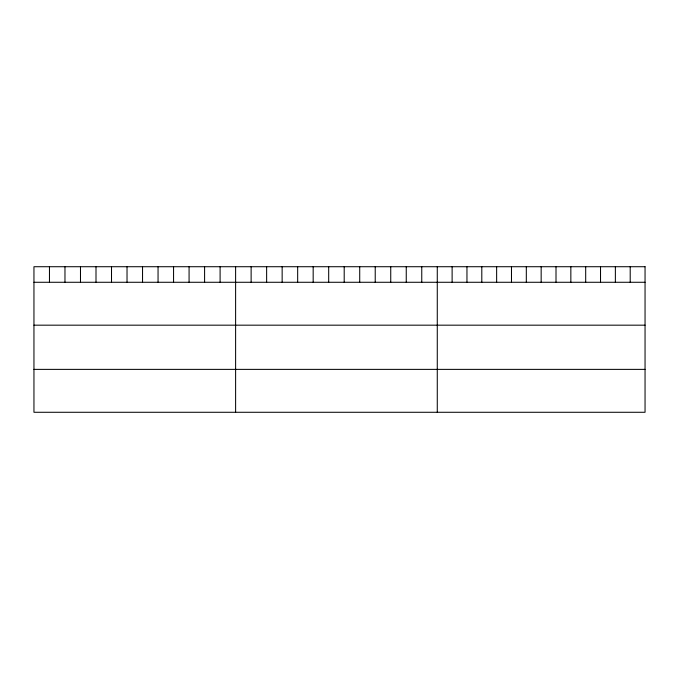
<?xml version="1.0" encoding="UTF-8"?>
<svg xmlns="http://www.w3.org/2000/svg" width="679" height="679" viewBox="0 0 679 679"><rect width="100%" height="100%" fill="white"/><g stroke="black" fill="none" stroke-linecap="round" stroke-linejoin="round"><path stroke-width="1.02" d="M33.95 282.277L645.05 282.277M33.95 325.173L645.05 325.173M33.95 369.376L645.05 369.376M630.205 266.72L630.205 282.277M615.369 266.72L615.369 282.277M600.525 266.72L600.525 282.277M585.688 266.72L585.688 282.277M570.844 266.72L570.844 282.277M556.008 266.72L556.008 282.277M541.163 266.72L541.163 282.277M526.318 266.72L526.318 282.277M511.482 266.72L511.482 282.277M496.638 266.72L496.638 282.277M481.801 266.72L481.801 282.277M466.957 266.72L466.957 282.277M452.121 266.72L452.121 282.277M437.276 266.72L437.276 412.28M421.761 266.72L421.761 282.277M406.254 266.72L406.254 282.277M390.739 266.72L390.739 282.277M375.224 266.72L375.224 282.277M359.717 266.72L359.717 282.277M344.202 266.72L344.202 282.277M328.687 266.72L328.687 282.277M313.172 266.72L313.172 282.277M297.665 266.72L297.665 282.277M282.15 266.72L282.15 282.277M266.635 266.72L266.635 282.277M251.128 266.72L251.128 282.277M235.613 266.72L235.613 412.28M220.098 266.72L220.098 282.277M204.591 266.72L204.591 282.277M189.076 266.72L189.076 282.277M173.561 266.72L173.561 282.277M158.054 266.72L158.054 282.277M142.539 266.72L142.539 282.277M127.024 266.72L127.024 282.277M111.509 266.72L111.509 282.277M96.002 266.72L96.002 282.277M80.487 266.72L80.487 282.277M64.972 266.72L64.972 282.277M49.465 266.72L49.465 282.277M645.05 266.72L33.95 266.72L33.95 412.28L645.05 412.28L645.05 266.72"/></g></svg>
